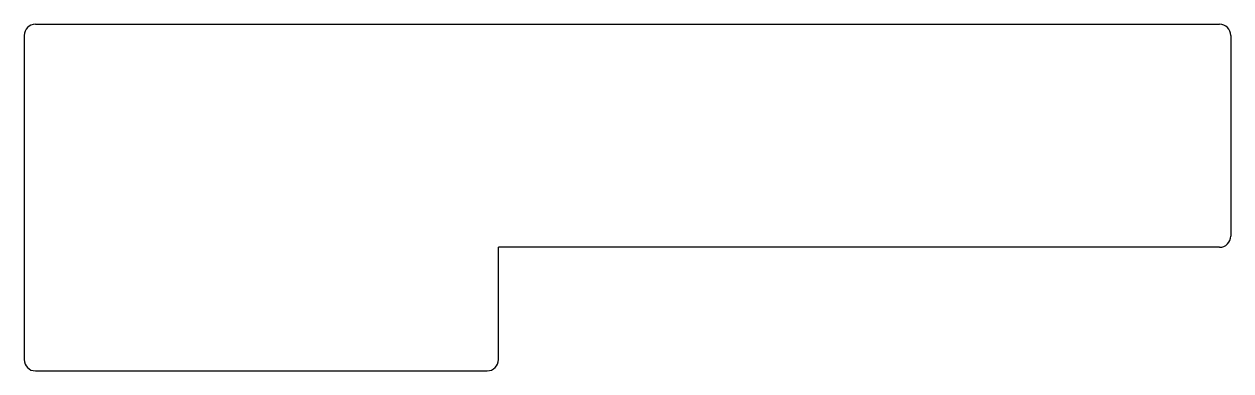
# Model space of a CAD drawing. Header units: millimetres. Extents: x 171 to 386, y 275 to 337.
import ezdxf

# ---------------------------------------------------------------- set-up
doc = ezdxf.new("R2010")
doc.units = ezdxf.units.MM

msp = doc.modelspace()

# ---------------------------------------------------------------- linework, layer by layer
for p, q in [((173.05, 336.67), (383.75, 336.67)), ((171.05, 334.67), (171.05, 276.97)), ((385.75, 334.67), (385.75, 298.97)), ((383.75, 296.97), (255.45, 296.97)), ((255.45, 276.97), (255.45, 296.97)), ((173.05, 274.97), (253.45, 274.97))]:
    msp.add_line(p, q)
for centre, start, end in [((173.05, 334.67), 90, 180), ((383.75, 334.67), 0, 90), ((383.75, 298.97), 270, 0), ((173.05, 276.97), 180, 270), ((253.45, 276.97), 270, 0)]:
    msp.add_arc(centre, 2, start, end)

doc.saveas('drawing.dxf')
